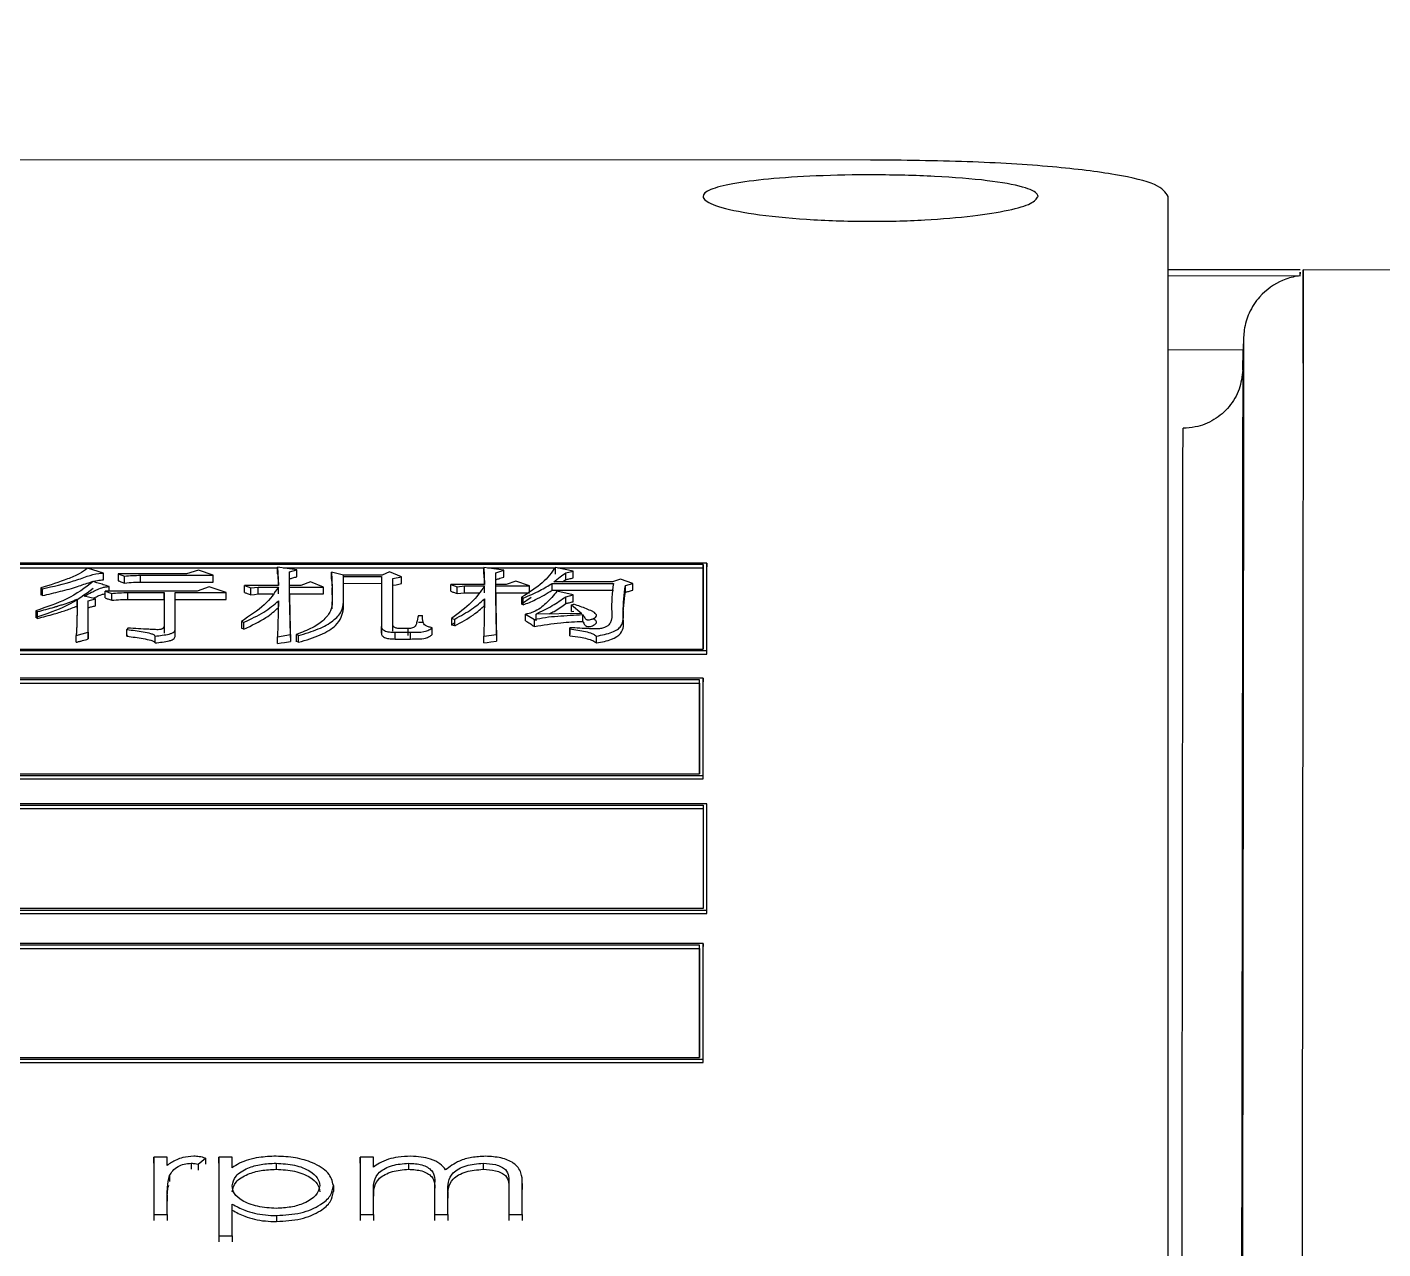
# Model space of a CAD drawing. Header units: millimetres. Extents: x 2404 to 4548, y 1024 to 2541.
# Drawn here: x 2945.99 to 2964.2, y 2278.22 to 2294.63 of the extents above; entities that cross this region are included whole.
import ezdxf

# ---------------------------------------------------------------- set-up
doc = ezdxf.new("R2010")
doc.units = ezdxf.units.MM

msp = doc.modelspace()

# ---------------------------------------------------------------- linework, layer by layer
at = {"color": 7, "linetype": 'Continuous', "lineweight": 25}
for p, q in [((2957.319, 2292.846), (2920.319, 2292.848)), ((2963.091, 2291.369), (2961.319, 2291.373)), ((2968.603, 2291.358), (2963.131, 2291.37)), ((2961.319, 2291.294), (2963.092, 2291.291)), ((2962.33, 2290.465), (2962.325, 2290.293)), ((2962.33, 2290.464), (2962.33, 2290.465)), ((2962.325, 2290.293), (2961.319, 2290.295)), ((2962.318, 2290.025), (2962.325, 2290.293)), ((2955.12, 2287.43), (2933.137, 2287.431)), ((2955.07, 2287.413), (2933.187, 2287.413)), ((2943.902, 2287.367), (2949.353, 2287.367)), ((2947.016, 2287.298), (2946.8, 2287.362)), ((2947.016, 2287.206), (2947.016, 2287.298)), ((2948.293, 2287.336), (2948.131, 2287.286)), ((2948.488, 2287.267), (2948.293, 2287.336)), ((2949.353, 2287.377), (2949.364, 2287.128)), ((2949.613, 2287.339), (2949.353, 2287.377)), ((2949.353, 2287.285), (2949.353, 2287.377)), ((2949.428, 2287.367), (2952.123, 2287.366)), ((2949.516, 2287.313), (2949.613, 2287.339)), ((2949.516, 2287.128), (2949.516, 2287.313)), ((2949.516, 2287.312), (2949.516, 2287.313)), ((2949.613, 2287.247), (2949.613, 2287.339)), ((2950.078, 2287.309), (2950.089, 2287.097)), ((2950.24, 2287.271), (2950.078, 2287.309)), ((2950.078, 2287.217), (2950.078, 2287.309)), ((2950.857, 2287.313), (2950.76, 2287.271)), ((2951.019, 2287.248), (2950.857, 2287.313)), ((2952.123, 2287.374), (2952.133, 2287.144)), ((2952.393, 2287.336), (2952.123, 2287.374)), ((2952.123, 2287.281), (2952.123, 2287.374)), ((2952.173, 2287.366), (2953.079, 2287.366)), ((2952.285, 2287.301), (2952.393, 2287.336)), ((2952.285, 2287.144), (2952.285, 2287.301)), ((2952.285, 2287.301), (2952.285, 2287.301)), ((2952.393, 2287.243), (2952.393, 2287.336)), ((2953.323, 2287.324), (2953.085, 2287.374)), ((2953.085, 2287.281), (2953.085, 2287.374)), ((2953.119, 2287.366), (2955.07, 2287.366)), ((2953.226, 2287.301), (2953.323, 2287.324)), ((2953.226, 2287.209), (2953.226, 2287.301)), ((2953.323, 2287.232), (2953.323, 2287.324)), ((2955.07, 2287.413), (2955.07, 2287.366)), ((2955.12, 2287.43), (2955.12, 2287.383)), ((2955.12, 2286.208), (2955.12, 2287.383)), ((2947.093, 2287.055), (2947.093, 2287.117)), ((2947.211, 2287.286), (2947.211, 2287.194)), ((2947.211, 2287.286), (2947.298, 2287.255)), ((2948.131, 2287.286), (2947.211, 2287.286)), ((2947.298, 2287.163), (2947.298, 2287.255)), ((2947.514, 2287.175), (2947.514, 2287.267)), ((2947.514, 2287.267), (2948.488, 2287.267)), ((2947.514, 2287.175), (2948.488, 2287.175)), ((2948.434, 2287.113), (2948.272, 2287.055)), ((2948.661, 2287.035), (2948.434, 2287.113)), ((2948.488, 2287.175), (2948.488, 2287.267)), ((2948.91, 2287.128), (2948.996, 2287.097)), ((2949.364, 2287.128), (2948.91, 2287.128)), ((2948.91, 2287.036), (2948.91, 2287.128)), ((2948.996, 2287.097), (2949.094, 2287.109)), ((2949.094, 2287.109), (2949.364, 2287.109)), ((2949.094, 2287.017), (2949.094, 2287.109)), ((2949.364, 2287.017), (2949.364, 2287.109)), ((2949.516, 2287.128), (2949.516, 2287.221)), ((2949.667, 2287.128), (2949.516, 2287.128)), ((2949.516, 2287.036), (2949.516, 2287.128)), ((2949.516, 2287.109), (2949.97, 2287.109)), ((2949.516, 2287.017), (2949.516, 2287.109)), ((2949.797, 2287.178), (2949.667, 2287.128)), ((2949.97, 2287.109), (2949.797, 2287.178)), ((2949.97, 2287.017), (2949.97, 2287.109)), ((2950.76, 2287.271), (2950.24, 2287.271)), ((2950.24, 2287.179), (2950.24, 2287.271)), ((2950.24, 2286.91), (2950.24, 2287.252)), ((2950.24, 2287.252), (2950.749, 2287.252)), ((2950.24, 2287.16), (2950.24, 2287.252)), ((2950.24, 2287.16), (2950.749, 2287.159)), ((2950.24, 2286.818), (2950.24, 2287.16)), ((2950.749, 2287.252), (2950.749, 2286.579)), ((2950.749, 2287.252), (2950.749, 2287.159)), ((2950.749, 2287.159), (2950.749, 2286.488)), ((2950.9, 2287.225), (2951.019, 2287.248)), ((2950.9, 2286.607), (2950.9, 2287.225)), ((2950.9, 2287.222), (2950.9, 2287.225)), ((2950.9, 2286.516), (2950.9, 2287.133)), ((2951.019, 2287.156), (2951.019, 2287.248)), ((2951.679, 2287.144), (2951.766, 2287.113)), ((2952.133, 2287.144), (2951.679, 2287.144)), ((2951.679, 2287.052), (2951.679, 2287.144)), ((2951.766, 2287.113), (2951.863, 2287.124)), ((2951.766, 2287.021), (2951.766, 2287.113)), ((2951.863, 2287.124), (2952.133, 2287.124)), ((2951.863, 2287.032), (2951.863, 2287.124)), ((2952.133, 2287.032), (2952.133, 2287.124)), ((2952.285, 2287.144), (2952.285, 2287.209)), ((2952.425, 2287.144), (2952.285, 2287.144)), ((2952.285, 2287.052), (2952.285, 2287.144)), ((2952.285, 2287.124), (2952.739, 2287.124)), ((2952.285, 2287.032), (2952.285, 2287.124)), ((2952.555, 2287.19), (2952.425, 2287.144)), ((2952.739, 2287.124), (2952.555, 2287.19)), ((2952.739, 2287.048), (2952.739, 2287.124)), ((2953.042, 2287.159), (2953.864, 2287.159)), ((2953.042, 2287.067), (2953.042, 2287.159)), ((2953.853, 2287.178), (2953.064, 2287.178)), ((2953.183, 2287.178), (2953.226, 2287.209)), ((2953.961, 2287.217), (2953.853, 2287.178)), ((2954.124, 2287.159), (2953.961, 2287.217)), ((2954.026, 2287.132), (2954.124, 2287.159)), ((2954.026, 2287.04), (2954.026, 2287.132)), ((2954.124, 2287.067), (2954.124, 2287.159)), ((2946.173, 2287.097), (2946.173, 2287.006)), ((2946.173, 2287.097), (2946.195, 2287.086)), ((2946.195, 2286.994), (2946.173, 2287.006)), ((2946.195, 2286.994), (2946.195, 2287.086)), ((2946.66, 2286.854), (2946.66, 2286.945)), ((2946.909, 2286.949), (2946.757, 2286.988)), ((2946.811, 2286.926), (2946.909, 2286.949)), ((2946.811, 2286.503), (2946.811, 2286.926)), ((2946.909, 2286.857), (2946.909, 2286.949)), ((2947.038, 2287.055), (2947.125, 2287.023)), ((2948.272, 2287.055), (2947.038, 2287.055)), ((2947.038, 2286.963), (2947.038, 2287.055)), ((2947.125, 2286.932), (2947.125, 2287.023)), ((2947.341, 2287.035), (2947.828, 2287.035)), ((2947.341, 2286.943), (2947.341, 2287.035)), ((2947.341, 2286.943), (2947.828, 2286.943)), ((2947.828, 2287.035), (2947.828, 2286.583)), ((2947.828, 2286.943), (2947.828, 2287.035)), ((2947.828, 2286.943), (2947.828, 2286.492)), ((2947.979, 2287.035), (2948.661, 2287.035)), ((2947.979, 2286.543), (2947.979, 2287.035)), ((2947.979, 2286.943), (2947.979, 2287.035)), ((2947.979, 2286.452), (2947.979, 2286.943)), ((2947.979, 2286.943), (2948.661, 2286.943)), ((2948.661, 2286.943), (2948.661, 2287.035)), ((2948.996, 2287.005), (2948.996, 2287.097)), ((2949.094, 2287.017), (2949.291, 2287.017)), ((2949.364, 2286.925), (2949.353, 2286.442)), ((2949.364, 2286.834), (2949.364, 2286.925)), ((2949.516, 2287.017), (2949.97, 2287.017)), ((2949.526, 2286.47), (2949.516, 2286.99)), ((2950.089, 2287.097), (2950.089, 2286.91)), ((2950.089, 2287.005), (2950.089, 2287.097)), ((2950.089, 2287.005), (2950.089, 2286.864)), ((2951.863, 2287.032), (2952.06, 2287.032)), ((2952.133, 2286.953), (2952.123, 2286.45)), ((2952.133, 2286.861), (2952.133, 2286.953)), ((2952.285, 2287.032), (2952.739, 2287.032)), ((2952.296, 2286.474), (2952.285, 2287.008)), ((2952.653, 2286.961), (2952.631, 2286.972)), ((2952.631, 2286.972), (2952.631, 2286.881)), ((2952.762, 2286.969), (2952.631, 2286.881)), ((2952.653, 2286.869), (2952.653, 2286.961)), ((2953.042, 2287.067), (2953.864, 2287.067)), ((2953.323, 2287.004), (2953.107, 2287.054)), ((2953.226, 2286.98), (2953.323, 2287.004)), ((2953.226, 2286.889), (2953.226, 2286.98)), ((2953.323, 2286.912), (2953.323, 2287.004)), ((2946.108, 2286.791), (2946.13, 2286.779)), ((2946.108, 2286.791), (2946.108, 2286.7)), ((2946.13, 2286.688), (2946.13, 2286.779)), ((2946.811, 2286.412), (2946.811, 2286.834)), ((2950.089, 2286.818), (2950.089, 2286.91)), ((2950.24, 2286.818), (2950.24, 2286.91)), ((2952.653, 2286.869), (2952.631, 2286.881)), ((2952.685, 2286.656), (2952.685, 2286.747)), ((2952.685, 2286.747), (2952.804, 2286.672)), ((2953.442, 2286.755), (2952.826, 2286.747)), ((2952.826, 2286.656), (2952.826, 2286.747)), ((2953.302, 2286.87), (2953.334, 2286.878)), ((2953.302, 2286.87), (2953.442, 2286.755)), ((2953.302, 2286.779), (2953.302, 2286.87)), ((2953.302, 2286.779), (2953.334, 2286.787)), ((2946.13, 2286.688), (2946.108, 2286.7)), ((2947.828, 2286.583), (2947.828, 2286.492)), ((2948.867, 2286.648), (2948.899, 2286.636)), ((2948.867, 2286.648), (2948.867, 2286.556)), ((2948.899, 2286.544), (2948.899, 2286.636)), ((2950.749, 2286.488), (2950.749, 2286.579)), ((2951.246, 2286.727), (2951.3, 2286.727)), ((2951.246, 2286.636), (2951.3, 2286.636)), ((2951.43, 2286.472), (2951.43, 2286.563)), ((2951.69, 2286.688), (2951.733, 2286.68)), ((2951.69, 2286.688), (2951.69, 2286.596)), ((2951.733, 2286.63), (2951.69, 2286.596)), ((2951.733, 2286.588), (2951.69, 2286.596)), ((2951.733, 2286.588), (2951.733, 2286.68)), ((2952.804, 2286.58), (2952.804, 2286.672)), ((2953.28, 2286.547), (2953.28, 2286.563)), ((2953.28, 2286.563), (2953.28, 2286.472)), ((2953.453, 2286.648), (2953.453, 2286.739)), ((2946.649, 2286.458), (2946.811, 2286.503)), ((2946.649, 2286.367), (2946.649, 2286.458)), ((2946.811, 2286.503), (2946.811, 2286.412)), ((2947.341, 2286.559), (2947.33, 2286.539)), ((2947.33, 2286.448), (2947.33, 2286.539)), ((2947.33, 2286.448), (2947.341, 2286.468)), ((2947.709, 2286.359), (2947.709, 2286.45)), ((2947.979, 2286.452), (2947.979, 2286.543)), ((2948.899, 2286.544), (2948.867, 2286.556)), ((2949.353, 2286.442), (2949.526, 2286.47)), ((2949.353, 2286.351), (2949.353, 2286.442)), ((2949.526, 2286.47), (2949.526, 2286.379)), ((2949.602, 2286.47), (2949.602, 2286.379)), ((2949.635, 2286.458), (2949.602, 2286.47)), ((2949.635, 2286.367), (2949.602, 2286.379)), ((2949.635, 2286.367), (2949.635, 2286.458)), ((2950.933, 2286.502), (2951.138, 2286.502)), ((2950.933, 2286.411), (2950.933, 2286.502)), ((2950.933, 2286.411), (2951.138, 2286.411)), ((2951.106, 2286.551), (2951.008, 2286.551)), ((2951.106, 2286.46), (2951.106, 2286.551)), ((2951.138, 2286.411), (2951.138, 2286.502)), ((2952.123, 2286.45), (2952.296, 2286.474)), ((2952.123, 2286.359), (2952.123, 2286.45)), ((2952.296, 2286.474), (2952.296, 2286.383)), ((2953.28, 2286.456), (2953.28, 2286.547)), ((2953.28, 2286.456), (2953.28, 2286.472)), ((2953.637, 2286.359), (2953.637, 2286.45)), ((2933.137, 2286.255), (2955.12, 2286.255)), ((2933.137, 2286.209), (2955.12, 2286.208)), ((2933.187, 2286.274), (2955.07, 2286.273)), ((2955.12, 2286.208), (2955.12, 2286.255)), ((2955.07, 2285.884), (2933.087, 2285.885)), ((2955.02, 2285.865), (2933.137, 2285.865)), ((2955.02, 2285.82), (2955.02, 2285.865)), ((2955.07, 2285.884), (2955.07, 2285.838)), ((2955.07, 2284.534), (2955.07, 2285.838)), ((2933.137, 2285.82), (2955.02, 2285.82)), ((2933.087, 2284.579), (2955.07, 2284.578)), ((2933.137, 2284.6), (2955.02, 2284.599)), ((2955.07, 2284.534), (2955.07, 2284.578)), ((2933.087, 2284.534), (2955.07, 2284.534)), ((2955.12, 2284.199), (2933.137, 2284.199)), ((2955.12, 2284.155), (2955.12, 2284.199)), ((2933.187, 2284.178), (2955.07, 2284.178)), ((2933.187, 2284.134), (2955.07, 2284.133)), ((2955.07, 2284.178), (2955.07, 2284.133)), ((2955.12, 2282.724), (2955.12, 2284.155)), ((2933.137, 2282.768), (2955.12, 2282.767)), ((2955.07, 2282.79), (2933.187, 2282.791)), ((2955.12, 2282.724), (2955.12, 2282.767)), ((2933.137, 2282.725), (2955.12, 2282.724)), ((2955.07, 2282.322), (2933.087, 2282.322)), ((2955.02, 2282.298), (2933.137, 2282.299)), ((2933.137, 2282.256), (2955.02, 2282.255)), ((2955.02, 2282.255), (2955.02, 2282.298)), ((2955.07, 2282.322), (2955.07, 2282.279)), ((2955.07, 2280.724), (2955.07, 2282.279)), ((2933.087, 2280.767), (2955.07, 2280.766)), ((2933.137, 2280.791), (2955.02, 2280.791)), ((2955.07, 2280.724), (2955.07, 2280.766)), ((2933.087, 2280.725), (2955.07, 2280.724)), ((2947.692, 2279.449), (2947.692, 2278.681)), ((2947.692, 2279.368), (2947.692, 2279.449)), ((2947.872, 2279.449), (2947.692, 2279.449)), ((2947.692, 2279.368), (2947.692, 2278.6)), ((2947.872, 2279.337), (2947.872, 2279.449)), ((2948.194, 2279.369), (2948.194, 2279.288)), ((2948.286, 2279.356), (2948.385, 2279.437)), ((2948.286, 2279.356), (2948.286, 2279.274)), ((2948.385, 2279.437), (2948.385, 2279.355)), ((2948.564, 2279.449), (2948.564, 2278.393)), ((2948.564, 2279.368), (2948.564, 2279.449)), ((2948.744, 2279.449), (2948.564, 2279.449)), ((2948.564, 2279.368), (2948.564, 2278.312)), ((2948.744, 2279.309), (2948.744, 2279.449)), ((2949.333, 2279.369), (2949.333, 2279.288)), ((2950.462, 2279.449), (2950.462, 2278.681)), ((2950.462, 2279.368), (2950.462, 2279.449)), ((2950.641, 2279.449), (2950.462, 2279.449)), ((2950.462, 2279.368), (2950.462, 2278.6)), ((2950.641, 2279.317), (2950.641, 2279.449)), ((2951.114, 2279.369), (2951.114, 2279.288)), ((2952.115, 2279.369), (2952.115, 2279.288)), ((2947.904, 2279.205), (2947.904, 2279.124)), ((2952.462, 2279.1), (2952.462, 2278.681)), ((2952.462, 2279.1), (2952.462, 2279.019)), ((2952.641, 2278.681), (2952.641, 2279.099)), ((2952.641, 2279.099), (2952.641, 2279.018)), ((2947.872, 2278.681), (2947.872, 2278.941)), ((2947.872, 2278.941), (2947.872, 2278.86)), ((2950.103, 2279.069), (2950.103, 2278.988)), ((2950.641, 2278.681), (2950.641, 2279.006)), ((2950.641, 2279.006), (2950.641, 2278.925)), ((2951.462, 2279.074), (2951.462, 2278.681)), ((2951.462, 2279.074), (2951.462, 2278.992)), ((2951.641, 2278.681), (2951.641, 2278.982)), ((2951.641, 2278.982), (2951.641, 2278.901)), ((2952.462, 2279.018), (2952.462, 2278.6)), ((2948.744, 2278.393), (2948.744, 2278.821)), ((2947.692, 2278.681), (2947.692, 2278.6)), ((2947.692, 2278.681), (2947.872, 2278.681)), ((2947.872, 2278.681), (2947.872, 2278.6)), ((2949.34, 2278.667), (2949.34, 2278.586)), ((2950.462, 2278.681), (2950.462, 2278.6)), ((2950.462, 2278.681), (2950.641, 2278.681)), ((2950.641, 2278.681), (2950.641, 2278.6)), ((2951.462, 2278.681), (2951.462, 2278.6)), ((2951.462, 2278.681), (2951.641, 2278.681)), ((2951.641, 2278.681), (2951.641, 2278.6)), ((2952.462, 2278.681), (2952.462, 2278.6)), ((2952.462, 2278.681), (2952.641, 2278.681)), ((2952.641, 2278.681), (2952.641, 2278.6)), ((2948.564, 2278.393), (2948.564, 2278.313)), ((2948.564, 2278.393), (2948.744, 2278.393)), ((2948.744, 2278.393), (2948.744, 2278.313))]:
    msp.add_line(p, q, dxfattribs=at)
at = {"color": 7, "linetype": 'Continuous', "lineweight": 25, "flags": 128}
for points in [[(2950.9, 2287.133), (2950.945, 2287.141), (2950.982, 2287.148), (2951.019, 2287.156)], [(2948.996, 2287.005), (2949.045, 2287.011), (2949.094, 2287.017)], [(2951.766, 2287.021), (2951.814, 2287.027), (2951.863, 2287.032)], [(2949.353, 2286.351), (2949.4, 2286.358), (2949.446, 2286.366), (2949.526, 2286.379)], [(2952.123, 2286.359), (2952.17, 2286.365), (2952.217, 2286.372), (2952.296, 2286.383)]]:
    msp.add_lwpolyline(points, dxfattribs=at)
at = {"color": 7, "linetype": 'Continuous', "lineweight": 25}
for points in [[(2960.505, 2224.16), (2961.029, 2227.812), (2962.077, 2235.115), (2965.197, 2245.758), (2969.405, 2256.001), (2974.76, 2265.702), (2981.165, 2274.741), (2988.546, 2283.003), (2996.808, 2290.384), (3005.847, 2296.789), (3015.548, 2302.144), (3025.791, 2306.352), (3036.434, 2309.472), (3043.738, 2310.52), (3047.389, 2311.044)], [(2960.708, 2230.703), (2961.394, 2233.997), (2962.767, 2240.586), (2966.087, 2250.138), (2970.291, 2259.321), (2975.427, 2268.024), (2981.416, 2276.161), (2988.204, 2283.645), (2995.717, 2290.401), (3003.88, 2296.355), (3012.604, 2301.454), (3021.806, 2305.618), (3031.372, 2308.898), (3037.966, 2310.243), (3041.264, 2310.915)], [(2963.129, 2290.116), (2963.129, 2290.481), (2963.131, 2291.212), (2963.131, 2291.317), (2963.131, 2291.37)]]:
    msp.add_open_spline(points, degree=3, dxfattribs=at)
for points, knots in [([(2961.319, 2292.357), (2961.282, 2292.411), (2961.209, 2292.521), (2960.638, 2292.657), (2959.771, 2292.763), (2958.624, 2292.833), (2957.759, 2292.842), (2957.319, 2292.846)], [0, 0, 0, 0, 0.184668, 0.3699947, 0.5658507, 0.7794444, 1, 1, 1, 1]), ([(2959.569, 2292.357), (2959.548, 2292.325), (2959.507, 2292.26), (2959.185, 2292.168), (2958.697, 2292.09), (2958.037, 2292.034), (2957.256, 2292.015), (2956.443, 2292.042), (2955.731, 2292.115), (2955.246, 2292.216), (2955.084, 2292.302), (2955.058, 2292.379), (2955.14, 2292.451), (2955.45, 2292.531), (2955.942, 2292.595), (2956.6, 2292.638), (2957.381, 2292.652), (2958.194, 2292.632), (2958.906, 2292.576), (2959.389, 2292.49), (2959.557, 2292.411), (2959.567, 2292.366), (2959.569, 2292.357)], [0, 0, 0, 0, 0.046276, 0.092719, 0.141715, 0.19519, 0.253686, 0.315261, 0.376912, 0.43437, 0.485817, 0.500005, 0.546254, 0.592701, 0.641799, 0.695155, 0.753514, 0.815397, 0.876864, 0.934161, 0.985737, 1, 1, 1, 1]), ([(2961.32, 2233.418), (2961.32, 2234.674), (2961.32, 2238.498), (2961.32, 2243.425), (2961.319, 2249.463), (2961.319, 2254.125), (2961.319, 2259.697), (2961.319, 2263.936), (2961.319, 2268.914), (2961.319, 2273.559), (2961.319, 2277.706), (2961.319, 2281.443), (2961.319, 2284.099), (2961.319, 2286.97), (2961.319, 2288.892), (2961.319, 2290.993), (2961.319, 2291.795), (2961.319, 2292.357)], [0, 0, 0, 0, 0.041991, 0.127821, 0.170695, 0.256527, 0.299401, 0.385233, 0.428107, 0.513939, 0.599771, 0.642645, 0.728477, 0.77135, 0.857181, 0.900055, 1, 1, 1, 1]), ([(2963.131, 2291.37), (2963.131, 2291.304), (2963.132, 2291.173), (2963.131, 2290.123), (2963.129, 2288.749), (2963.127, 2287.33), (2963.126, 2286.12), (2963.124, 2284.763), (2963.122, 2283.265), (2963.12, 2281.63), (2963.118, 2279.324), (2963.113, 2276.086), (2963.108, 2271.582), (2963.101, 2266.277), (2963.093, 2260.136), (2963.083, 2253.12), (2963.074, 2246.575), (2963.068, 2242.237), (2963.066, 2240.673)], [0, 0, 0, 0, 0.077148, 0.153713, 0.229695, 0.267477, 0.305113, 0.342602, 0.379946, 0.417144, 0.454196, 0.525129, 0.600563, 0.680497, 0.764931, 0.853864, 0.947295, 1, 1, 1, 1]), ([(2963.092, 2291.291), (2963.092, 2291.312), (2963.092, 2291.365), (2963.091, 2291.333), (2963.091, 2291.315)], [0, 0, 0, 0, 0.3985126, 1, 1, 1, 1]), ([(2963.092, 2291.291), (2963.09, 2291.29), (2963.085, 2291.289), (2962.994, 2291.278), (2962.808, 2291.223), (2962.571, 2291.065), (2962.404, 2290.812), (2962.34, 2290.613), (2962.332, 2290.498), (2962.33, 2290.465)], [0, 0, 0, 0, 0.0146665, 0.0629057, 0.2528185, 0.5796375, 0.7759438, 0.9348975, 1, 1, 1, 1]), ([(2962.33, 2290.464), (2962.33, 2290.203), (2962.33, 2289.668), (2962.327, 2287.642), (2962.324, 2284.787), (2962.319, 2281.119), (2962.314, 2276.448), (2962.306, 2270.73), (2962.297, 2263.954), (2962.288, 2256.817), (2962.278, 2249.601), (2962.27, 2243.396), (2962.264, 2239.268), (2962.262, 2237.599)], [0, 0, 0, 0, 0.094145, 0.193435, 0.281386, 0.373015, 0.468324, 0.567312, 0.66998, 0.77633, 0.858534, 0.942811, 1, 1, 1, 1]), ([(2962.318, 2290.025), (2962.308, 2289.938), (2962.286, 2289.761), (2962.146, 2289.525), (2961.94, 2289.346), (2961.717, 2289.255), (2961.572, 2289.246), (2961.517, 2289.243)], [0, 0, 0, 0, 0.211414, 0.429643, 0.647703, 0.865409, 1, 1, 1, 1]), ([(2962.318, 2290.025), (2962.318, 2290.001), (2962.318, 2289.964), (2962.318, 2289.887), (2962.318, 2289.791), (2962.318, 2289.661), (2962.318, 2289.531), (2962.318, 2289.395), (2962.317, 2289.213), (2962.317, 2288.906), (2962.317, 2288.575), (2962.316, 2288.279), (2962.316, 2288.092), (2962.316, 2287.885), (2962.316, 2287.656), (2962.315, 2287.403), (2962.314, 2286.575), (2962.313, 2285.028), (2962.31, 2282.518), (2962.306, 2280.025), (2962.303, 2277.732), (2962.301, 2275.78), (2962.299, 2274.275), (2962.298, 2273.337), (2962.297, 2272.882), (2962.297, 2272.749), (2962.297, 2272.706), (2962.297, 2272.691), (2962.297, 2272.686), (2962.297, 2272.684), (2962.297, 2272.683), (2962.297, 2272.683), (2962.297, 2272.682), (2962.297, 2272.682), (2962.297, 2272.682), (2962.297, 2272.682), (2962.297, 2272.461), (2962.296, 2271.892), (2962.294, 2270.809), (2962.293, 2269.439), (2962.291, 2268.093), (2962.29, 2267.066), (2962.289, 2266.263), (2962.287, 2265.384), (2962.286, 2264.294), (2962.285, 2263.168), (2962.283, 2262.209), (2962.282, 2261.249), (2962.281, 2260.189), (2962.279, 2258.926), (2962.277, 2257.8), (2962.276, 2256.748), (2962.275, 2255.704), (2962.273, 2254.642), (2962.272, 2253.525), (2962.27, 2252.312), (2962.268, 2250.745), (2962.266, 2249.028), (2962.263, 2247.359), (2962.262, 2245.963), (2962.26, 2244.686), (2962.257, 2242.894), (2962.255, 2241.262), (2962.253, 2239.858), (2962.253, 2239.262), (2962.252, 2238.664), (2962.251, 2238.262), (2962.251, 2238.039), (2962.251, 2237.959), (2962.251, 2237.79), (2962.25, 2237.64), (2962.25, 2237.547)], [0, 0, 0, 0, 0.012731, 0.019932, 0.032651, 0.047597, 0.059828, 0.067378, 0.080831, 0.100684, 0.128346, 0.136881, 0.145952, 0.155559, 0.165701, 0.176379, 0.187593, 0.265595, 0.333484, 0.391258, 0.438913, 0.476448, 0.50386, 0.521149, 0.525997, 0.527472, 0.528021, 0.5282, 0.528267, 0.528294, 0.528305, 0.52831, 0.528312, 0.528313, 0.528313, 0.528314, 0.528314, 0.539711, 0.557422, 0.582649, 0.606451, 0.62101, 0.630079, 0.642964, 0.660519, 0.678211, 0.691797, 0.70145, 0.718725, 0.736001, 0.753277, 0.764234, 0.777989, 0.794543, 0.80571, 0.821168, 0.840916, 0.864954, 0.885085, 0.902226, 0.915656, 0.931077, 0.966336, 0.973263, 0.980189, 0.987116, 0.994043, 0.994137, 0.994848, 0.996798, 1, 1, 1, 1]), ([(2961.481, 2260.09), (2961.482, 2261.159), (2961.485, 2263.519), (2961.489, 2266.86), (2961.494, 2270.111), (2961.497, 2273), (2961.5, 2275.555), (2961.505, 2278.863), (2961.509, 2282.556), (2961.513, 2285.984), (2961.516, 2288.351), (2961.516, 2288.945), (2961.517, 2289.243)], [0, 0, 0, 0, 0.063306, 0.139766, 0.212797, 0.2824, 0.348573, 0.411317, 0.560447, 0.70786, 0.853557, 1, 1, 1, 1]), ([(2946.8, 2287.362), (2946.765, 2287.336), (2946.695, 2287.283), (2946.478, 2287.194), (2946.295, 2287.136), (2946.173, 2287.097)], [0, 0, 0, 0, 0.244211, 0.494059, 1, 1, 1, 1]), ([(2946.195, 2287.086), (2946.339, 2287.118), (2946.556, 2287.167), (2946.779, 2287.249), (2946.913, 2287.292), (2946.995, 2287.296), (2947.016, 2287.298)], [0, 0, 0, 0, 0.501457, 0.748784, 0.936077, 1, 1, 1, 1]), ([(2953.085, 2287.374), (2953.035, 2287.303), (2952.934, 2287.162), (2952.732, 2287.036), (2952.631, 2286.972)], [0, 0, 0, 0, 0.496751, 1, 1, 1, 1]), ([(2953.064, 2287.178), (2953.091, 2287.201), (2953.143, 2287.242), (2953.2, 2287.282), (2953.226, 2287.301)], [0, 0, 0, 0, 0.532976, 1, 1, 1, 1]), ([(2955.07, 2286.273), (2955.07, 2286.395), (2955.07, 2286.638), (2955.07, 2287.019), (2955.07, 2287.273), (2955.07, 2287.413)], [0, 0, 0, 0, 0.309667, 0.619335, 1, 1, 1, 1]), ([(2955.07, 2287.366), (2955.07, 2287.256), (2955.07, 2287.037), (2955.07, 2286.674), (2955.07, 2286.415), (2955.07, 2286.273)], [0, 0, 0, 0, 0.312228, 0.624456, 1, 1, 1, 1]), ([(2955.12, 2286.255), (2955.12, 2286.376), (2955.12, 2286.62), (2955.12, 2287.013), (2955.12, 2287.279), (2955.12, 2287.43)], [0, 0, 0, 0, 0.300086, 0.600172, 1, 1, 1, 1]), ([(2946.876, 2287.182), (2946.768, 2287.1), (2946.572, 2286.952), (2946.251, 2286.841), (2946.108, 2286.791)], [0, 0, 0, 0, 0.553842, 1, 1, 1, 1]), ([(2946.195, 2286.994), (2946.276, 2287.013), (2946.438, 2287.051), (2946.658, 2287.11), (2946.804, 2287.167), (2946.923, 2287.199), (2946.988, 2287.204), (2947.016, 2287.206)], [0, 0, 0, 0, 0.285391, 0.571044, 0.802081, 0.914333, 1, 1, 1, 1]), ([(2946.757, 2286.988), (2946.79, 2287.005), (2946.844, 2287.033), (2946.919, 2287.071), (2946.977, 2287.097), (2947.039, 2287.112), (2947.075, 2287.115), (2947.092, 2287.117)], [0, 0, 0, 0, 0.3357419, 0.5532256, 0.7726409, 0.885172, 1, 1, 1, 1]), ([(2947.093, 2287.117), (2947.066, 2287.125), (2947.016, 2287.14), (2946.944, 2287.162), (2946.899, 2287.176), (2946.876, 2287.182)], [0, 0, 0, 0, 0.369991, 0.684996, 1, 1, 1, 1]), ([(2947.211, 2287.194), (2947.224, 2287.19), (2947.244, 2287.182), (2947.273, 2287.172), (2947.29, 2287.166), (2947.298, 2287.163)], [0, 0, 0, 0, 0.4286092, 0.7143039, 1, 1, 1, 1]), ([(2947.298, 2287.255), (2947.333, 2287.259), (2947.404, 2287.266), (2947.478, 2287.267), (2947.514, 2287.267)], [0, 0, 0, 0, 0.4988667, 1, 1, 1, 1]), ([(2947.298, 2287.163), (2947.338, 2287.167), (2947.409, 2287.174), (2947.482, 2287.175), (2947.514, 2287.175)], [0, 0, 0, 0, 0.558823, 1, 1, 1, 1]), ([(2949.364, 2287.109), (2949.31, 2287.028), (2949.203, 2286.866), (2948.979, 2286.721), (2948.867, 2286.648)], [0, 0, 0, 0, 0.497121, 1, 1, 1, 1]), ([(2949.353, 2287.285), (2949.356, 2287.258), (2949.36, 2287.206), (2949.362, 2287.153), (2949.363, 2287.128)], [0, 0, 0, 0, 0.53069, 1, 1, 1, 1]), ([(2949.516, 2287.221), (2949.529, 2287.224), (2949.552, 2287.231), (2949.585, 2287.24), (2949.603, 2287.245), (2949.613, 2287.247)], [0, 0, 0, 0, 0.420135, 0.710067, 1, 1, 1, 1]), ([(2949.516, 2286.99), (2949.516, 2287.012), (2949.516, 2287.052), (2949.516, 2287.092), (2949.516, 2287.109)], [0, 0, 0, 0, 0.56, 1, 1, 1, 1]), ([(2949.516, 2286.944), (2949.516, 2286.98), (2949.516, 2287.051), (2949.516, 2287.09), (2949.516, 2287.109)], [0, 0, 0, 0, 0.510039, 1, 1, 1, 1]), ([(2950.078, 2287.217), (2950.08, 2287.19), (2950.085, 2287.141), (2950.088, 2287.071), (2950.089, 2287.027), (2950.089, 2287.005)], [0, 0, 0, 0, 0.384139, 0.692048, 1, 1, 1, 1]), ([(2952.133, 2287.124), (2952.081, 2287.049), (2951.976, 2286.898), (2951.786, 2286.758), (2951.69, 2286.688)], [0, 0, 0, 0, 0.497559, 1, 1, 1, 1]), ([(2952.123, 2287.281), (2952.125, 2287.253), (2952.129, 2287.208), (2952.131, 2287.161), (2952.131, 2287.144)], [0, 0, 0, 0, 0.616417, 1, 1, 1, 1]), ([(2952.285, 2287.209), (2952.298, 2287.213), (2952.322, 2287.221), (2952.358, 2287.232), (2952.381, 2287.24), (2952.393, 2287.243)], [0, 0, 0, 0, 0.362138, 0.681069, 1, 1, 1, 1]), ([(2952.285, 2287.008), (2952.285, 2287.03), (2952.285, 2287.069), (2952.285, 2287.107), (2952.285, 2287.124)], [0, 0, 0, 0, 0.56, 1, 1, 1, 1]), ([(2952.285, 2286.962), (2952.285, 2286.997), (2952.285, 2287.067), (2952.285, 2287.106), (2952.285, 2287.124)], [0, 0, 0, 0, 0.510364, 1, 1, 1, 1]), ([(2952.653, 2286.961), (2952.731, 2286.994), (2952.875, 2287.056), (2952.99, 2287.127), (2953.042, 2287.159)], [0, 0, 0, 0, 0.541449, 1, 1, 1, 1]), ([(2953.226, 2287.209), (2953.24, 2287.212), (2953.264, 2287.218), (2953.296, 2287.226), (2953.314, 2287.23), (2953.323, 2287.232)], [0, 0, 0, 0, 0.439882, 0.719941, 1, 1, 1, 1]), ([(2953.864, 2287.159), (2953.85, 2287.032), (2953.83, 2286.856), (2953.851, 2286.657), (2953.789, 2286.585), (2953.734, 2286.559), (2953.679, 2286.547), (2953.613, 2286.545), (2953.481, 2286.553), (2953.369, 2286.559), (2953.28, 2286.563)], [0, 0, 0, 0, 0.489233, 0.672718, 0.735367, 0.76608, 0.796242, 0.828596, 0.864188, 1, 1, 1, 1]), ([(2953.637, 2286.45), (2953.711, 2286.464), (2953.822, 2286.486), (2953.923, 2286.538), (2954.008, 2286.627), (2953.987, 2286.833), (2954.011, 2287.012), (2954.026, 2287.132)], [0, 0, 0, 0, 0.132026, 0.196101, 0.258534, 0.505562, 1, 1, 1, 1]), ([(2946.876, 2287.09), (2946.768, 2287.008), (2946.572, 2286.86), (2946.251, 2286.749), (2946.108, 2286.7)], [0, 0, 0, 0, 0.553762, 1, 1, 1, 1]), ([(2946.13, 2286.779), (2946.205, 2286.799), (2946.283, 2286.819), (2946.36, 2286.842), (2946.369, 2286.845), (2946.378, 2286.847), (2946.387, 2286.85), (2946.396, 2286.853), (2946.421, 2286.86), (2946.515, 2286.889), (2946.595, 2286.92), (2946.66, 2286.945)], [0, 0, 0, 0, 0.400377, 0.412885, 0.425393, 0.450409, 0.462917, 0.475426, 0.500442, 0.600512, 1, 1, 1, 1]), ([(2946.66, 2286.945), (2946.66, 2286.928), (2946.66, 2286.909), (2946.66, 2286.887), (2946.66, 2286.881), (2946.66, 2286.874), (2946.66, 2286.868), (2946.66, 2286.859), (2946.66, 2286.851), (2946.66, 2286.842), (2946.66, 2286.836), (2946.66, 2286.829), (2946.66, 2286.823), (2946.66, 2286.814), (2946.66, 2286.803), (2946.66, 2286.79), (2946.66, 2286.773), (2946.66, 2286.756), (2946.66, 2286.738), (2946.659, 2286.725), (2946.659, 2286.712), (2946.659, 2286.695), (2946.659, 2286.678), (2946.658, 2286.66), (2946.658, 2286.647), (2946.657, 2286.634), (2946.657, 2286.621), (2946.656, 2286.603), (2946.655, 2286.586), (2946.655, 2286.568), (2946.654, 2286.555), (2946.653, 2286.542), (2946.653, 2286.531), (2946.652, 2286.522), (2946.652, 2286.515), (2946.652, 2286.509), (2946.651, 2286.5), (2946.651, 2286.491), (2946.65, 2286.482), (2946.65, 2286.476), (2946.65, 2286.468), (2946.649, 2286.462), (2946.649, 2286.458)], [0, 0, 0, 0, 0.10711, 0.120499, 0.133888, 0.147276, 0.160665, 0.174054, 0.200831, 0.21422, 0.227609, 0.240998, 0.254386, 0.267775, 0.294553, 0.32133, 0.348108, 0.401663, 0.42844, 0.455218, 0.481995, 0.508773, 0.562328, 0.589105, 0.615883, 0.64266, 0.669438, 0.696215, 0.74977, 0.776548, 0.803325, 0.830103, 0.85688, 0.870269, 0.883658, 0.897047, 0.910435, 0.937213, 0.950602, 0.96399, 0.977379, 1, 1, 1, 1]), ([(2946.876, 2286.957), (2946.891, 2286.965), (2946.926, 2286.983), (2946.976, 2287.006), (2947.023, 2287.016), (2947.038, 2287.019)], [0, 0, 0, 0, 0.3081002, 0.7695922, 1, 1, 1, 1]), ([(2947.038, 2286.963), (2947.051, 2286.958), (2947.071, 2286.951), (2947.1, 2286.941), (2947.117, 2286.935), (2947.125, 2286.932)], [0, 0, 0, 0, 0.428611, 0.714305, 1, 1, 1, 1]), ([(2947.125, 2287.023), (2947.16, 2287.027), (2947.231, 2287.034), (2947.305, 2287.035), (2947.341, 2287.035)], [0, 0, 0, 0, 0.4988667, 1, 1, 1, 1]), ([(2947.125, 2286.932), (2947.165, 2286.936), (2947.236, 2286.942), (2947.309, 2286.943), (2947.341, 2286.943)], [0, 0, 0, 0, 0.558823, 1, 1, 1, 1]), ([(2948.899, 2286.636), (2948.995, 2286.68), (2949.187, 2286.768), (2949.305, 2286.873), (2949.364, 2286.925)], [0, 0, 0, 0, 0.504453, 1, 1, 1, 1]), ([(2948.91, 2287.036), (2948.922, 2287.032), (2948.943, 2287.025), (2948.972, 2287.014), (2948.988, 2287.008), (2948.996, 2287.005)], [0, 0, 0, 0, 0.428612, 0.714306, 1, 1, 1, 1]), ([(2949.515, 2286.944), (2949.516, 2286.88), (2949.517, 2286.816), (2949.518, 2286.768), (2949.518, 2286.757), (2949.519, 2286.714), (2949.522, 2286.587), (2949.524, 2286.467), (2949.526, 2286.379)], [0, 0, 0, 0, 0.252264, 0.254266, 0.269843, 0.313981, 0.501513, 1, 1, 1, 1]), ([(2949.526, 2286.47), (2949.525, 2286.558), (2949.522, 2286.676), (2949.52, 2286.805), (2949.517, 2286.894), (2949.516, 2286.922), (2949.515, 2286.944)], [0, 0, 0, 0, 0.498567, 0.668599, 0.747849, 1, 1, 1, 1]), ([(2949.516, 2287.017), (2949.516, 2286.996), (2949.516, 2286.954), (2949.516, 2286.948), (2949.516, 2286.944)], [0, 0, 0, 0, 0.489863, 1, 1, 1, 1]), ([(2951.679, 2287.052), (2951.691, 2287.047), (2951.712, 2287.04), (2951.741, 2287.03), (2951.757, 2287.024), (2951.766, 2287.021)], [0, 0, 0, 0, 0.428612, 0.714306, 1, 1, 1, 1]), ([(2951.733, 2286.68), (2951.813, 2286.723), (2951.972, 2286.808), (2952.08, 2286.905), (2952.133, 2286.953)], [0, 0, 0, 0, 0.503094, 1, 1, 1, 1]), ([(2952.285, 2287.032), (2952.285, 2287.012), (2952.285, 2286.971), (2952.285, 2286.965), (2952.285, 2286.962)], [0, 0, 0, 0, 0.489538, 1, 1, 1, 1]), ([(2952.296, 2286.474), (2952.294, 2286.564), (2952.291, 2286.699), (2952.288, 2286.847), (2952.287, 2286.911), (2952.286, 2286.932), (2952.286, 2286.949), (2952.285, 2286.968), (2952.285, 2286.964), (2952.285, 2286.962)], [0, 0, 0, 0, 0.496744, 0.745118, 0.829845, 0.854799, 0.869312, 0.93209, 1, 1, 1, 1]), ([(2952.285, 2286.962), (2952.285, 2286.897), (2952.286, 2286.828), (2952.288, 2286.738), (2952.291, 2286.606), (2952.294, 2286.473), (2952.296, 2286.383)], [0, 0, 0, 0, 0.252176, 0.267142, 0.501453, 1, 1, 1, 1]), ([(2952.653, 2286.869), (2952.709, 2286.892), (2952.81, 2286.934), (2952.936, 2287.002), (2953.007, 2287.045), (2953.042, 2287.067)], [0, 0, 0, 0, 0.381252, 0.689942, 1, 1, 1, 1]), ([(2953.107, 2287.054), (2953.061, 2286.999), (2952.98, 2286.901), (2952.85, 2286.795), (2952.733, 2286.752), (2952.695, 2286.748), (2952.685, 2286.747)], [0, 0, 0, 0, 0.4941647, 0.8691614, 0.966217, 1, 1, 1, 1]), ([(2952.826, 2286.747), (2952.901, 2286.784), (2953.052, 2286.857), (2953.168, 2286.939), (2953.226, 2286.98)], [0, 0, 0, 0, 0.502347, 1, 1, 1, 1]), ([(2953.637, 2286.359), (2953.709, 2286.372), (2953.851, 2286.399), (2954.017, 2286.516), (2953.982, 2286.74), (2954.009, 2286.921), (2954.026, 2287.04)], [0, 0, 0, 0, 0.127764, 0.249157, 0.505692, 1, 1, 1, 1]), ([(2954.026, 2287.04), (2954.04, 2287.044), (2954.063, 2287.05), (2954.095, 2287.059), (2954.114, 2287.065), (2954.124, 2287.067)], [0, 0, 0, 0, 0.420135, 0.710068, 1, 1, 1, 1]), ([(2946.13, 2286.688), (2946.205, 2286.708), (2946.337, 2286.742), (2946.515, 2286.797), (2946.612, 2286.835), (2946.66, 2286.854)], [0, 0, 0, 0, 0.400541, 0.699142, 1, 1, 1, 1]), ([(2946.66, 2286.827), (2946.66, 2286.831), (2946.66, 2286.837), (2946.66, 2286.849), (2946.66, 2286.856), (2946.66, 2286.86), (2946.66, 2286.862), (2946.66, 2286.863), (2946.66, 2286.864), (2946.66, 2286.845), (2946.66, 2286.718), (2946.657, 2286.634), (2946.655, 2286.584)], [0, 0, 0, 0, 0.01972, 0.031638, 0.043508, 0.046383, 0.049225, 0.052295, 0.055811, 0.08806, 0.463902, 1, 1, 1, 1]), ([(2946.811, 2286.834), (2946.825, 2286.837), (2946.849, 2286.843), (2946.881, 2286.851), (2946.899, 2286.855), (2946.909, 2286.857)], [0, 0, 0, 0, 0.439881, 0.71994, 1, 1, 1, 1]), ([(2948.899, 2286.544), (2949.006, 2286.594), (2949.197, 2286.682), (2949.313, 2286.788), (2949.364, 2286.834)], [0, 0, 0, 0, 0.5642117, 1, 1, 1, 1]), ([(2950.089, 2286.91), (2950.084, 2286.869), (2950.075, 2286.788), (2949.985, 2286.669), (2949.831, 2286.558), (2949.679, 2286.5), (2949.602, 2286.47)], [0, 0, 0, 0, 0.2454874, 0.4925098, 0.7434187, 1, 1, 1, 1]), ([(2949.635, 2286.458), (2949.727, 2286.485), (2949.911, 2286.54), (2950.108, 2286.653), (2950.223, 2286.779), (2950.235, 2286.866), (2950.24, 2286.91)], [0, 0, 0, 0, 0.258234, 0.509748, 0.755949, 1, 1, 1, 1]), ([(2949.635, 2286.367), (2949.738, 2286.398), (2949.94, 2286.459), (2950.191, 2286.614), (2950.222, 2286.741), (2950.24, 2286.818)], [0, 0, 0, 0, 0.289468, 0.570368, 1, 1, 1, 1]), ([(2951.733, 2286.588), (2951.822, 2286.637), (2951.98, 2286.723), (2952.087, 2286.819), (2952.133, 2286.861)], [0, 0, 0, 0, 0.5629486, 1, 1, 1, 1]), ([(2953.004, 2286.75), (2953.026, 2286.761), (2953.111, 2286.804), (2953.177, 2286.852), (2953.226, 2286.889)], [0, 0, 0, 0, 0.250656, 1, 1, 1, 1]), ([(2953.226, 2286.889), (2953.24, 2286.892), (2953.264, 2286.898), (2953.296, 2286.905), (2953.314, 2286.91), (2953.323, 2286.912)], [0, 0, 0, 0, 0.439858, 0.719929, 1, 1, 1, 1]), ([(2953.453, 2286.739), (2953.461, 2286.725), (2953.474, 2286.704), (2953.491, 2286.68), (2953.506, 2286.672), (2953.513, 2286.67), (2953.518, 2286.669), (2953.524, 2286.668), (2953.532, 2286.668), (2953.549, 2286.67), (2953.569, 2286.676), (2953.598, 2286.686), (2953.625, 2286.702), (2953.641, 2286.724), (2953.632, 2286.746), (2953.612, 2286.766), (2953.567, 2286.79), (2953.477, 2286.829), (2953.392, 2286.858), (2953.334, 2286.878)], [0, 0, 0, 0, 0.12083, 0.185578, 0.200463, 0.207293, 0.213836, 0.220353, 0.227161, 0.24221, 0.277123, 0.31159, 0.371541, 0.433275, 0.493638, 0.554959, 0.617623, 0.744187, 1, 1, 1, 1]), ([(2947.828, 2286.583), (2947.828, 2286.574), (2947.827, 2286.562), (2947.81, 2286.551), (2947.799, 2286.545), (2947.785, 2286.541), (2947.763, 2286.537), (2947.733, 2286.536), (2947.685, 2286.539), (2947.554, 2286.544), (2947.436, 2286.552), (2947.341, 2286.559)], [0, 0, 0, 0, 0.115473, 0.14517, 0.175331, 0.205787, 0.236431, 0.299107, 0.364431, 0.490851, 1, 1, 1, 1]), ([(2950.749, 2286.579), (2950.75, 2286.569), (2950.752, 2286.554), (2950.769, 2286.536), (2950.789, 2286.523), (2950.819, 2286.513), (2950.867, 2286.504), (2950.906, 2286.503), (2950.933, 2286.502)], [0, 0, 0, 0, 0.238558, 0.359397, 0.482171, 0.608306, 0.737736, 1, 1, 1, 1]), ([(2951.008, 2286.551), (2950.991, 2286.552), (2950.964, 2286.553), (2950.935, 2286.561), (2950.915, 2286.572), (2950.902, 2286.588), (2950.901, 2286.601), (2950.9, 2286.607)], [0, 0, 0, 0, 0.263272, 0.391385, 0.516554, 0.759179, 1, 1, 1, 1]), ([(2951.246, 2286.727), (2951.238, 2286.695), (2951.223, 2286.643), (2951.212, 2286.583), (2951.168, 2286.559), (2951.139, 2286.552), (2951.117, 2286.551), (2951.106, 2286.551)], [0, 0, 0, 0, 0.493872, 0.802594, 0.866234, 0.93227, 1, 1, 1, 1]), ([(2951.138, 2286.502), (2951.201, 2286.501), (2951.279, 2286.5), (2951.359, 2286.519), (2951.398, 2286.537), (2951.417, 2286.553), (2951.43, 2286.563)], [0, 0, 0, 0, 0.514198, 0.639, 0.761004, 1, 1, 1, 1]), ([(2951.43, 2286.563), (2951.413, 2286.567), (2951.378, 2286.574), (2951.337, 2286.592), (2951.316, 2286.614), (2951.302, 2286.66), (2951.301, 2286.697), (2951.3, 2286.727)], [0, 0, 0, 0, 0.131971, 0.260261, 0.384427, 0.507933, 1, 1, 1, 1]), ([(2952.685, 2286.656), (2952.705, 2286.643), (2952.745, 2286.618), (2952.784, 2286.593), (2952.804, 2286.58)], [0, 0, 0, 0, 0.5, 1, 1, 1, 1]), ([(2952.804, 2286.672), (2952.852, 2286.683), (2952.95, 2286.706), (2953.173, 2286.724), (2953.341, 2286.733), (2953.453, 2286.739)], [0, 0, 0, 0, 0.246103, 0.496572, 1, 1, 1, 1]), ([(2952.804, 2286.58), (2952.92, 2286.6), (2953.129, 2286.634), (2953.353, 2286.644), (2953.453, 2286.648)], [0, 0, 0, 0, 0.555157, 1, 1, 1, 1]), ([(2953.453, 2286.648), (2953.462, 2286.632), (2953.473, 2286.612), (2953.491, 2286.59), (2953.502, 2286.583), (2953.511, 2286.579), (2953.52, 2286.577), (2953.53, 2286.577), (2953.548, 2286.579), (2953.581, 2286.588), (2953.618, 2286.605), (2953.64, 2286.629), (2953.633, 2286.654), (2953.616, 2286.673), (2953.595, 2286.682), (2953.59, 2286.684)], [0, 0, 0, 0, 0.228789, 0.293472, 0.325017, 0.349064, 0.365366, 0.381722, 0.40697, 0.473331, 0.60469, 0.720341, 0.824657, 0.962766, 1, 1, 1, 1]), ([(2946.649, 2286.367), (2946.663, 2286.371), (2946.691, 2286.379), (2946.745, 2286.393), (2946.785, 2286.404), (2946.811, 2286.412)], [0, 0, 0, 0, 0.2594101, 0.5188202, 1, 1, 1, 1]), ([(2947.33, 2286.539), (2947.405, 2286.53), (2947.515, 2286.517), (2947.634, 2286.492), (2947.684, 2286.474), (2947.703, 2286.461), (2947.707, 2286.453), (2947.709, 2286.45)], [0, 0, 0, 0, 0.508815, 0.759272, 0.881746, 0.941306, 1, 1, 1, 1]), ([(2947.33, 2286.448), (2947.405, 2286.439), (2947.517, 2286.426), (2947.636, 2286.4), (2947.694, 2286.38), (2947.704, 2286.366), (2947.709, 2286.359)], [0, 0, 0, 0, 0.5101079, 0.771684, 0.888142, 1, 1, 1, 1]), ([(2947.709, 2286.45), (2947.773, 2286.457), (2947.854, 2286.467), (2947.937, 2286.489), (2947.974, 2286.511), (2947.977, 2286.53), (2947.98, 2286.543)], [0, 0, 0, 0, 0.515726, 0.641569, 0.7636817, 1, 1, 1, 1]), ([(2947.709, 2286.359), (2947.774, 2286.366), (2947.854, 2286.376), (2947.939, 2286.399), (2947.974, 2286.421), (2947.977, 2286.44), (2947.98, 2286.452)], [0, 0, 0, 0, 0.5165724, 0.6477138, 0.7747847, 1, 1, 1, 1]), ([(2950.749, 2286.488), (2950.75, 2286.477), (2950.753, 2286.455), (2950.795, 2286.426), (2950.864, 2286.413), (2950.909, 2286.412), (2950.933, 2286.411)], [0, 0, 0, 0, 0.2680777, 0.5410548, 0.7676675, 1, 1, 1, 1]), ([(2951.138, 2286.411), (2951.172, 2286.412), (2951.239, 2286.413), (2951.337, 2286.417), (2951.397, 2286.444), (2951.419, 2286.463), (2951.43, 2286.472)], [0, 0, 0, 0, 0.289518, 0.57495, 0.789656, 1, 1, 1, 1]), ([(2953.28, 2286.547), (2953.352, 2286.537), (2953.459, 2286.523), (2953.565, 2286.492), (2953.615, 2286.47), (2953.63, 2286.456), (2953.637, 2286.45)], [0, 0, 0, 0, 0.509381, 0.758484, 0.880594, 1, 1, 1, 1]), ([(2953.28, 2286.456), (2953.329, 2286.449), (2953.409, 2286.439), (2953.512, 2286.417), (2953.591, 2286.393), (2953.622, 2286.37), (2953.637, 2286.359)], [0, 0, 0, 0, 0.348003, 0.570841, 0.789242, 1, 1, 1, 1]), ([(2955.02, 2284.599), (2955.02, 2284.734), (2955.02, 2285.003), (2955.02, 2285.426), (2955.02, 2285.709), (2955.02, 2285.865)], [0, 0, 0, 0, 0.309667, 0.619335, 1, 1, 1, 1]), ([(2955.07, 2284.578), (2955.07, 2284.713), (2955.07, 2284.982), (2955.07, 2285.419), (2955.07, 2285.715), (2955.07, 2285.884)], [0, 0, 0, 0, 0.300086, 0.600172, 1, 1, 1, 1]), ([(2955.02, 2285.82), (2955.02, 2285.717), (2955.02, 2285.513), (2955.02, 2285.11), (2955.02, 2284.8), (2955.02, 2284.599)], [0, 0, 0, 0, 0.258957, 0.517914, 1, 1, 1, 1]), ([(2955.12, 2282.767), (2955.12, 2282.915), (2955.12, 2283.209), (2955.12, 2283.688), (2955.12, 2284.013), (2955.12, 2284.199)], [0, 0, 0, 0, 0.300086, 0.600172, 1, 1, 1, 1]), ([(2955.07, 2284.178), (2955.07, 2284.038), (2955.07, 2283.759), (2955.07, 2283.298), (2955.07, 2282.971), (2955.07, 2282.79)], [0, 0, 0, 0, 0.309667, 0.619335, 1, 1, 1, 1]), ([(2955.07, 2284.133), (2955.07, 2284.021), (2955.07, 2283.797), (2955.07, 2283.352), (2955.07, 2283.012), (2955.07, 2282.79)], [0, 0, 0, 0, 0.257946, 0.515892, 1, 1, 1, 1]), ([(2955.02, 2280.791), (2955.02, 2280.95), (2955.02, 2281.269), (2955.02, 2281.772), (2955.02, 2282.111), (2955.02, 2282.298)], [0, 0, 0, 0, 0.309667, 0.619335, 1, 1, 1, 1]), ([(2955.02, 2282.255), (2955.02, 2282.133), (2955.02, 2281.888), (2955.02, 2281.404), (2955.02, 2281.033), (2955.02, 2280.791)], [0, 0, 0, 0, 0.257086, 0.514172, 1, 1, 1, 1]), ([(2955.07, 2280.766), (2955.07, 2280.926), (2955.07, 2281.244), (2955.07, 2281.765), (2955.07, 2282.119), (2955.07, 2282.322)], [0, 0, 0, 0, 0.300086, 0.600172, 1, 1, 1, 1]), ([(2948.228, 2279.463), (2948.178, 2279.459), (2948.095, 2279.453), (2947.997, 2279.418), (2947.927, 2279.381), (2947.89, 2279.352), (2947.872, 2279.337)], [0, 0, 0, 0, 0.347887, 0.569141, 0.786135, 1, 1, 1, 1]), ([(2948.385, 2279.437), (2948.357, 2279.445), (2948.308, 2279.459), (2948.253, 2279.462), (2948.228, 2279.463)], [0, 0, 0, 0, 0.556713, 1, 1, 1, 1]), ([(2949.334, 2279.463), (2949.256, 2279.46), (2949.128, 2279.455), (2948.963, 2279.418), (2948.84, 2279.371), (2948.776, 2279.329), (2948.744, 2279.309)], [0, 0, 0, 0, 0.346738, 0.568767, 0.786522, 1, 1, 1, 1]), ([(2950.103, 2279.069), (2950.088, 2279.129), (2950.059, 2279.249), (2949.844, 2279.375), (2949.596, 2279.451), (2949.422, 2279.459), (2949.334, 2279.463)], [0, 0, 0, 0, 0.26655, 0.543447, 0.769376, 1, 1, 1, 1]), ([(2951.145, 2279.463), (2951.086, 2279.461), (2950.982, 2279.457), (2950.886, 2279.434), (2950.844, 2279.424)], [0, 0, 0, 0, 0.562438, 1, 1, 1, 1]), ([(2951.61, 2279.279), (2951.589, 2279.308), (2951.545, 2279.367), (2951.385, 2279.445), (2951.237, 2279.456), (2951.145, 2279.463)], [0, 0, 0, 0, 0.269907, 0.547967, 1, 1, 1, 1]), ([(2952.146, 2279.463), (2952.084, 2279.459), (2951.959, 2279.453), (2951.76, 2279.395), (2951.666, 2279.322), (2951.61, 2279.279)], [0, 0, 0, 0, 0.288581, 0.57183, 1, 1, 1, 1]), ([(2952.641, 2279.099), (2952.64, 2279.147), (2952.637, 2279.243), (2952.547, 2279.373), (2952.357, 2279.451), (2952.217, 2279.459), (2952.146, 2279.463)], [0, 0, 0, 0, 0.270601, 0.542795, 0.767549, 1, 1, 1, 1]), ([(2947.904, 2279.205), (2947.916, 2279.227), (2947.942, 2279.27), (2948.007, 2279.323), (2948.095, 2279.361), (2948.161, 2279.367), (2948.194, 2279.369)], [0, 0, 0, 0, 0.27091, 0.546501, 0.770523, 1, 1, 1, 1]), ([(2948.194, 2279.369), (2948.212, 2279.368), (2948.244, 2279.366), (2948.273, 2279.359), (2948.286, 2279.356)], [0, 0, 0, 0, 0.5616049, 1, 1, 1, 1]), ([(2948.744, 2279.066), (2948.754, 2279.111), (2948.774, 2279.205), (2948.937, 2279.304), (2949.131, 2279.361), (2949.265, 2279.367), (2949.333, 2279.369)], [0, 0, 0, 0, 0.266695, 0.543155, 0.769236, 1, 1, 1, 1]), ([(2948.744, 2278.984), (2948.754, 2279.03), (2948.774, 2279.123), (2948.937, 2279.222), (2949.131, 2279.279), (2949.265, 2279.285), (2949.333, 2279.288)], [0, 0, 0, 0, 0.266526, 0.542946, 0.769104, 1, 1, 1, 1]), ([(2949.333, 2279.369), (2949.418, 2279.364), (2949.586, 2279.354), (2949.781, 2279.276), (2949.901, 2279.176), (2949.916, 2279.104), (2949.923, 2279.068)], [0, 0, 0, 0, 0.292093, 0.575319, 0.790291, 1, 1, 1, 1]), ([(2949.333, 2279.288), (2949.418, 2279.283), (2949.586, 2279.273), (2949.781, 2279.195), (2949.901, 2279.094), (2949.916, 2279.022), (2949.923, 2278.987)], [0, 0, 0, 0, 0.2922511, 0.5755276, 0.7904301, 1, 1, 1, 1]), ([(2950.844, 2279.424), (2950.801, 2279.407), (2950.725, 2279.377), (2950.666, 2279.335), (2950.641, 2279.317)], [0, 0, 0, 0, 0.564241, 1, 1, 1, 1]), ([(2950.641, 2279.006), (2950.642, 2279.048), (2950.645, 2279.131), (2950.697, 2279.235), (2950.796, 2279.301), (2950.922, 2279.354), (2951.038, 2279.363), (2951.114, 2279.369)], [0, 0, 0, 0, 0.241249, 0.48337, 0.613317, 0.746555, 1, 1, 1, 1]), ([(2950.641, 2278.925), (2950.642, 2278.966), (2950.645, 2279.049), (2950.697, 2279.154), (2950.796, 2279.22), (2950.923, 2279.272), (2951.038, 2279.281), (2951.114, 2279.288)], [0, 0, 0, 0, 0.241122, 0.483147, 0.613095, 0.74638, 1, 1, 1, 1]), ([(2951.114, 2279.369), (2951.175, 2279.365), (2951.269, 2279.359), (2951.371, 2279.317), (2951.473, 2279.231), (2951.467, 2279.143), (2951.462, 2279.074)], [0, 0, 0, 0, 0.254782, 0.388255, 0.517328, 1, 1, 1, 1]), ([(2951.114, 2279.288), (2951.175, 2279.284), (2951.269, 2279.278), (2951.371, 2279.235), (2951.473, 2279.15), (2951.467, 2279.062), (2951.462, 2278.992)], [0, 0, 0, 0, 0.254971, 0.388493, 0.517558, 1, 1, 1, 1]), ([(2951.641, 2278.982), (2951.641, 2279.073), (2951.64, 2279.189), (2951.783, 2279.296), (2951.914, 2279.353), (2952.035, 2279.363), (2952.115, 2279.369)], [0, 0, 0, 0, 0.4821834, 0.6121227, 0.7455887, 1, 1, 1, 1]), ([(2951.641, 2278.901), (2951.641, 2278.992), (2951.64, 2279.107), (2951.783, 2279.214), (2951.914, 2279.271), (2952.035, 2279.281), (2952.115, 2279.288)], [0, 0, 0, 0, 0.481957, 0.611894, 0.745406, 1, 1, 1, 1]), ([(2952.115, 2279.369), (2952.173, 2279.366), (2952.261, 2279.361), (2952.36, 2279.325), (2952.435, 2279.274), (2952.459, 2279.193), (2952.461, 2279.131), (2952.462, 2279.1)], [0, 0, 0, 0, 0.254489, 0.388144, 0.517737, 0.758825, 1, 1, 1, 1]), ([(2952.115, 2279.288), (2952.173, 2279.284), (2952.261, 2279.28), (2952.36, 2279.243), (2952.435, 2279.193), (2952.459, 2279.111), (2952.461, 2279.049), (2952.462, 2279.018)], [0, 0, 0, 0, 0.254672, 0.38838, 0.517972, 0.758953, 1, 1, 1, 1]), ([(2947.872, 2278.941), (2947.872, 2278.975), (2947.871, 2279.064), (2947.891, 2279.151), (2947.904, 2279.205)], [0, 0, 0, 0, 0.3853236, 1, 1, 1, 1]), ([(2947.872, 2278.911), (2947.873, 2278.947), (2947.873, 2279.002), (2947.887, 2279.055), (2947.892, 2279.074)], [0, 0, 0, 0, 0.648237, 1, 1, 1, 1]), ([(2949.335, 2278.762), (2949.25, 2278.768), (2949.082, 2278.779), (2948.881, 2278.854), (2948.762, 2278.957), (2948.75, 2279.03), (2948.744, 2279.066)], [0, 0, 0, 0, 0.29205, 0.575873, 0.790375, 1, 1, 1, 1]), ([(2949.923, 2279.068), (2949.91, 2279.023), (2949.885, 2278.931), (2949.726, 2278.831), (2949.535, 2278.773), (2949.402, 2278.766), (2949.335, 2278.762)], [0, 0, 0, 0, 0.266814, 0.543252, 0.769388, 1, 1, 1, 1]), ([(2949.34, 2278.667), (2949.452, 2278.674), (2949.672, 2278.687), (2949.922, 2278.795), (2950.079, 2278.928), (2950.095, 2279.023), (2950.103, 2279.069)], [0, 0, 0, 0, 0.292071, 0.575308, 0.790142, 1, 1, 1, 1]), ([(2949.34, 2278.586), (2949.452, 2278.593), (2949.672, 2278.606), (2949.922, 2278.714), (2950.079, 2278.847), (2950.095, 2278.941), (2950.103, 2278.988)], [0, 0, 0, 0, 0.292232, 0.575516, 0.79028, 1, 1, 1, 1]), ([(2948.744, 2278.821), (2948.798, 2278.791), (2948.888, 2278.741), (2949.044, 2278.695), (2949.189, 2278.671), (2949.289, 2278.668), (2949.34, 2278.667)], [0, 0, 0, 0, 0.332189, 0.552163, 0.775308, 1, 1, 1, 1]), ([(2948.744, 2278.74), (2948.798, 2278.71), (2948.888, 2278.66), (2949.044, 2278.614), (2949.189, 2278.59), (2949.289, 2278.587), (2949.34, 2278.586)], [0, 0, 0, 0, 0.332096, 0.552068, 0.775251, 1, 1, 1, 1])]:
    msp.add_open_spline(points, degree=3, knots=knots, dxfattribs=at)

doc.saveas('drawing.dxf')
